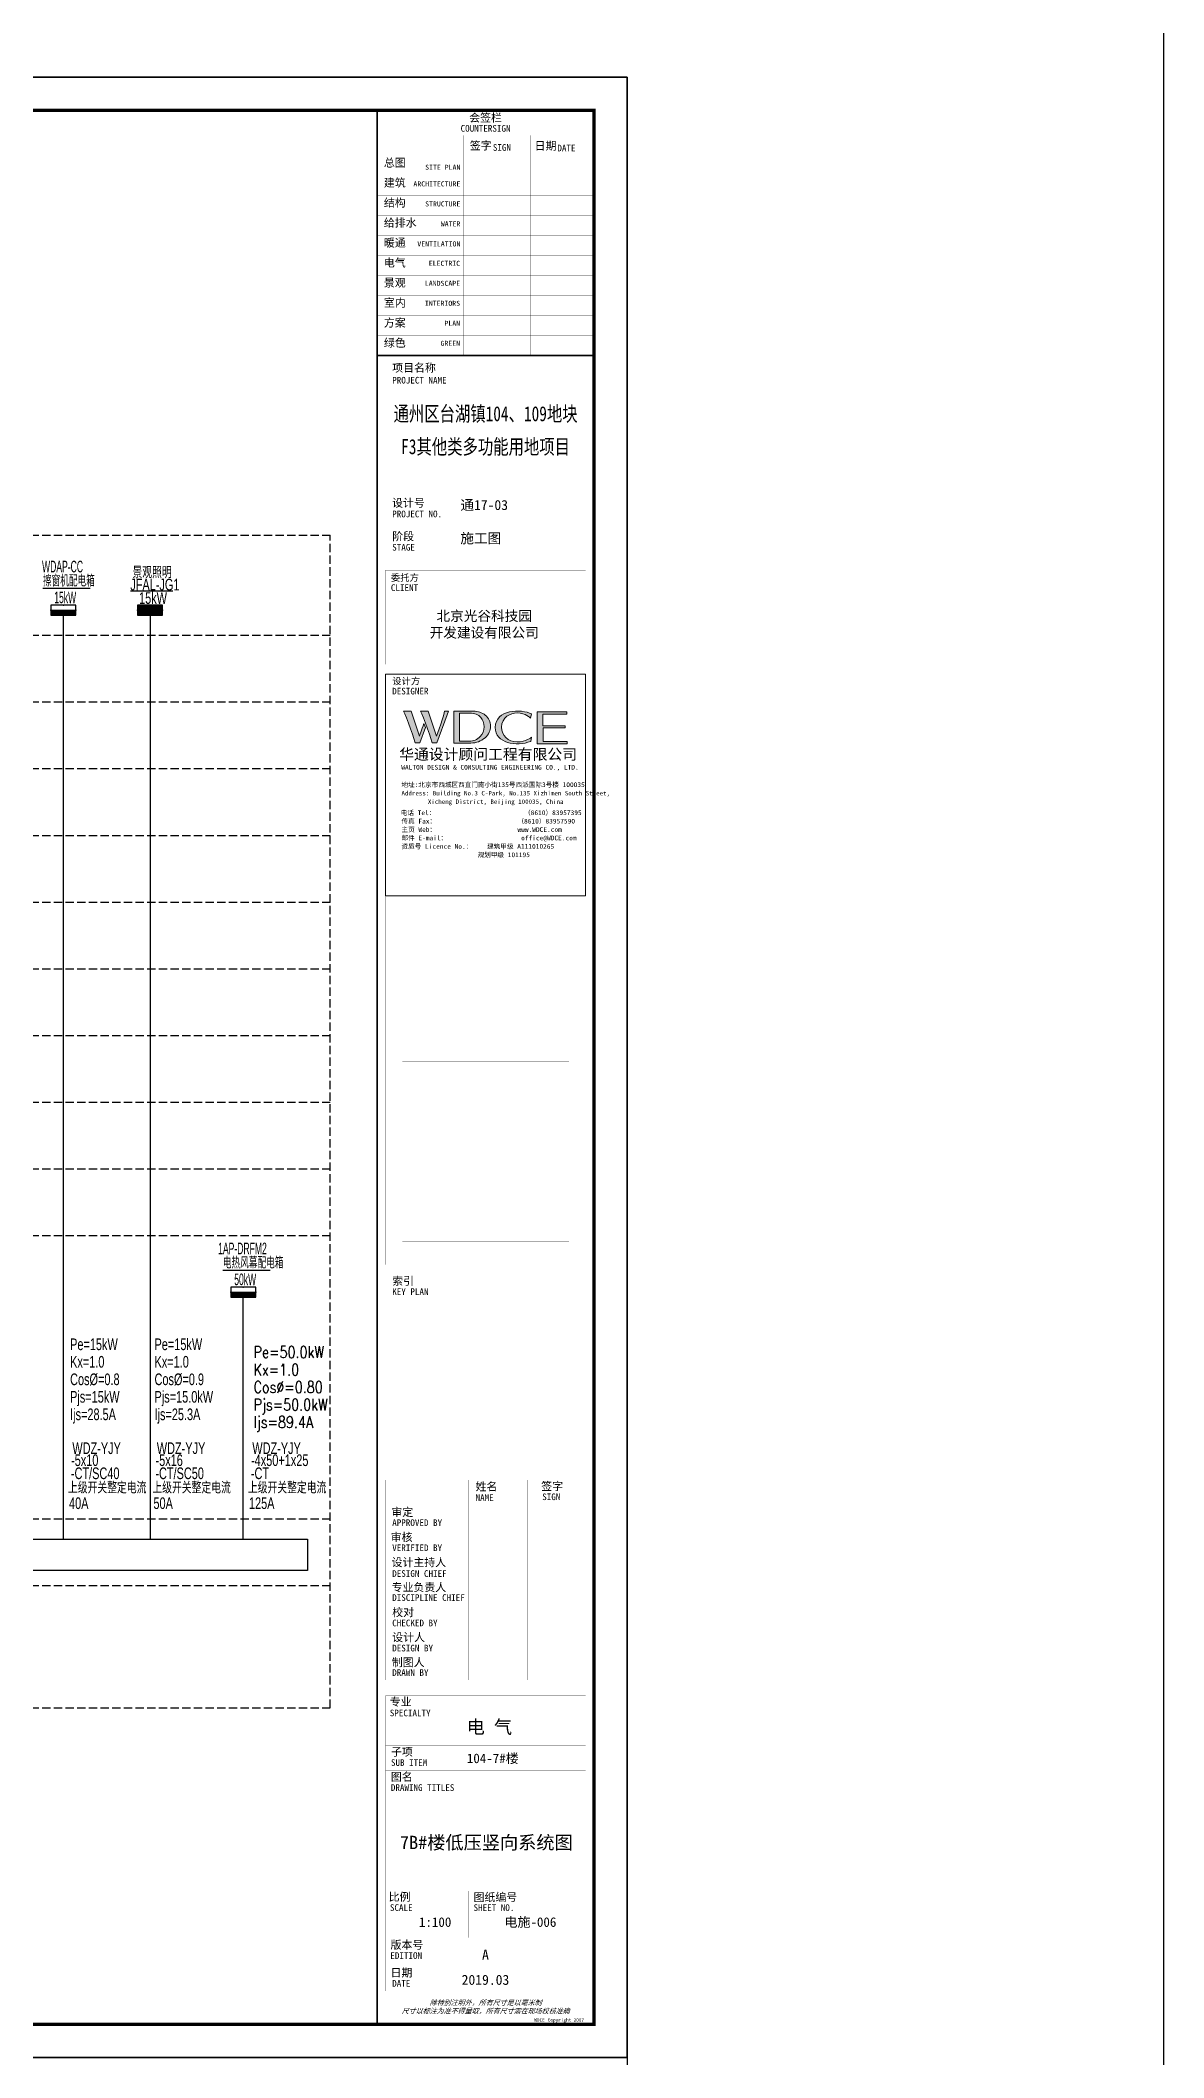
# Model space of a CAD drawing. Extents: x -127004 to 341119, y -13158 to 456864.
# Drawn here: x 307427 to 341119, y 246361 to 306862 of the extents above; entities that cross this region are included whole.
import ezdxf
from ezdxf.enums import TextEntityAlignment as Align

# ---------------------------------------------------------------- set-up
doc = ezdxf.new("R2010")
doc.units = 0
doc.header["$LTSCALE"] = 1000
doc.linetypes.add('DASH', pattern=[0.35, 0.25, -0.1])
doc.layers.get('0').update_dxf_attribs({"linetype": 'CONTINUOUS'})
doc.layers.get('Defpoints').update_dxf_attribs({"linetype": 'CONTINUOUS'})
for name, color, linetype in [('DIM-箱柜', 3, 'CONTINUOUS'), ('EL-SYSTEM', 4, 'CONTINUOUS'), ('ELEC-text', 7, 'CONTINUOUS'), ('EQUIP-箱柜', 3, 'CONTINUOUS'), ('SIG_TEXT', 7, 'CONTINUOUS'), ('SL', 6, 'CONTINUOUS'), ('TEL_TEXT', 3, 'CONTINUOUS'), ('TEL_TITLE', 7, 'CONTINUOUS'), ('WIRE-照明', 1, 'CONTINUOUS'), ('内审意见修改', 2, 'CONTINUOUS'), ('字', 7, 'CONTINUOUS')]:
    doc.layers.add(name, color=color, linetype=linetype)
doc.layers.add('内审要求修改2.10', color=6, linetype='CONTINUOUS', plot=False)
doc.styles.add('_COMPLEX', font='ros.shx', dxfattribs={"width": 0.6, "bigfont": 'jd.shx'})
doc.styles.add('_TCH_LABEL', font='COMPLEX', dxfattribs={"bigfont": 'GBCBIG'})
doc.styles.add('_TEL_DIM', font='ROMANS2', dxfattribs={"width": 0.8, "height": 3.5, "bigfont": 'HZDF2'})
doc.styles.add('JD', font='ros.shx', dxfattribs={"width": 0.8, "height": 600, "bigfont": 'hztxt.shx'})
doc.styles.add('华文细黑', font='STXIHEI.TTF')
doc.styles.add('图签信息$0$hwxh', font='STXIHEI.TTF')
doc.styles.add('图签信息$0$华文细黑', font='STXIHEI.TTF', dxfattribs={"height": 10})

# ---------------------------------------------------------------- blocks, each defined once
blk = doc.blocks.new('SADF AGF AERG AER GER')
at = {"layer": 'DIM-箱柜'}
blk.add_lwpolyline([(-462150, -1228514), (-378050, -1228514), (-378050, -1287914), (-462150, -1287914)], close=True, dxfattribs=at)
blk = doc.blocks.new('A$C6873132B')
at = {"layer": 'DIM-箱柜'}
blk.add_blockref('SADF AGF AERG AER GER', (378050, 1287914), dxfattribs=at)
blk = doc.blocks.new('*X6')
at = {"color": 0}
for p, q in [((-250, 33), (-83, 200)), ((-250, 68), (-118, 200)), ((-250, 104), (-154, 200)), ((-250, 139), (-189, 200)), ((-250, 174), (-224, 200)), ((-247, 0), (-47, 200)), ((-212, 0), (-12, 200)), ((-177, 0), (23, 200)), ((-141, 0), (59, 200)), ((-106, 0), (94, 200)), ((-71, 0), (129, 200)), ((-35, 0), (165, 200)), ((0, 0), (200, 200)), ((35, 0), (235, 200)), ((71, 0), (250, 179)), ((106, 0), (250, 144)), ((141, 0), (250, 109)), ((177, 0), (250, 73)), ((212, 0), (250, 38)), ((247, 0), (250, 3))]:
    blk.add_line(p, q, dxfattribs=at)
blk = doc.blocks.new('$equip$00001421')
for p, q in [((0.75, 0.6), (-0.75, 0.6)), ((-0.75, 0.6), (-0.75, 0)), ((-0.75, 0), (0.75, 0)), ((0.75, 0), (0.75, 0.6))]:
    blk.add_line(p, q)
at = {"const_width": 0.6}
blk.add_lwpolyline([(-0.75, 0.3), (0.75, 0.3)], dxfattribs=at)
for p in [(-0.75, 0.3), (0, 0.6), (0, 0), (0.75, 0.3)]:
    blk.add_point(p)
at = {"xscale": 0.00300000000061118, "yscale": 0.00300000000061118, "zscale": 0.00300000000061118}
blk.add_blockref('*X6', (0, 0), dxfattribs=at)
at = {"style": '_TCH_LABEL', "flags": 9}
blk.add_attdef('A', (0, 0), '', height=0.00002, dxfattribs=at)
blk = doc.blocks.new('*X4')
at = {"color": 0}
for p, q in [((-250, 33), (-183, 100)), ((-250, 68), (-218, 100)), ((-247, 0), (-147, 100)), ((-212, 0), (-112, 100)), ((-177, 0), (-77, 100)), ((-141, 0), (-41, 100)), ((-106, 0), (-6, 100)), ((-71, 0), (29, 100)), ((-35, 0), (65, 100)), ((0, 0), (100, 100)), ((35, 0), (135, 100)), ((71, 0), (171, 100)), ((106, 0), (206, 100)), ((141, 0), (241, 100)), ((177, 0), (250, 73)), ((212, 0), (250, 38)), ((247, 0), (250, 3))]:
    blk.add_line(p, q, dxfattribs=at)
blk = doc.blocks.new('$equip$00001414')
for p, q in [((0.75, 0.6), (-0.75, 0.6)), ((-0.75, 0.6), (-0.75, 0)), ((-0.75, 0.3), (0.75, 0.3)), ((-0.75, 0), (0.75, 0)), ((0.75, 0), (0.75, 0.6))]:
    blk.add_line(p, q)
at = {"const_width": 0.3}
blk.add_lwpolyline([(-0.75, 0.15), (0.75, 0.15)], dxfattribs=at)
for p in [(-0.75, 0.3), (0, 0.6), (0, 0), (0.75, 0.3)]:
    blk.add_point(p)
at = {"xscale": 0.00300000000061118, "yscale": 0.00300000000061118, "zscale": 0.00300000000061118}
blk.add_blockref('*X4', (0, 0), dxfattribs=at)
at = {"style": '_TCH_LABEL', "flags": 9}
blk.add_attdef('A', (0, 0), '', height=0.00002, dxfattribs=at)
blk = doc.blocks.new('图签信息$0$WDCE Copyright200X')
at = {"const_width": 0.016}
blk.add_lwpolyline([(-10.6, 1.26, 1), (-11.4, 1.26, 1)], format="xyb", close=True, dxfattribs=at)
at = {"style": '图签信息$0$华文细黑'}
for s, p in [('WDCE ', (-11.46, 0.5)), ('     Copyright ', (-3.51, 0.5))]:
    blk.add_text(s, height=1, dxfattribs=at).set_placement(p, align=Align.BOTTOM_RIGHT)
blk.add_text('c', height=0.6, dxfattribs=at).set_placement((-11.04, 1.35), align=Align.MIDDLE_CENTER)
blk.add_attdef('200X', text='', height=1, dxfattribs=at).set_placement((-0.45, 0.5), align=Align.BOTTOM_RIGHT)
blk = doc.blocks.new('图签信息$0$logo2')
h = blk.add_hatch(color=7)
h.paths.add_polyline_path([(19.02, -7.36), (15.84, -7.36), (15.84, -3.97), (18.97, -3.97), (18.97, -4.24), (16.46, -4.24), (16.46, -5.45), (18.81, -5.45), (18.81, -5.69), (16.47, -5.69), (16.47, -7.12), (19.02, -7.12)])
edge = h.paths.add_edge_path()
edge.add_spline(control_points=[(15.26, -4.21), (15.26, -4.21), (15.13, -4.65), (15.13, -4.65), (15.13, -4.65), (14.62, -4.1), (13.73, -4.1), (13.04, -4.1), (12.07, -4.54), (12.08, -5.62), (12.08, -6.49), (12.77, -7.16), (13.73, -7.17), (14.66, -7.17), (15.23, -6.68), (15.23, -6.68), (15.23, -6.68), (15.16, -7.11), (15.16, -7.11), (13.63, -7.7), (11.42, -7.29), (11.41, -5.64), (11.4, -3.72), (14.16, -3.66), (15.26, -4.21)], knot_values=[0, 0, 0, 0, 1, 1, 1, 2, 2, 2, 3, 3, 3, 4, 4, 4, 5, 5, 5, 6, 6, 6, 7, 7, 7, 8, 8, 8, 8], degree=3, periodic=0)
edge = h.paths.add_edge_path(flags=16)
edge.add_spline(control_points=[(10.23, -5.57), (10.23, -5.16), (10.12, -4.83), (9.9, -4.58), (9.63, -4.27), (9.23, -4.12), (8.69, -4.12), (8.69, -4.12), (7.64, -4.12), (7.64, -4.12), (7.64, -4.12), (7.64, -7.1), (7.64, -7.1), (7.64, -7.1), (8.66, -7.1), (8.66, -7.1), (9.13, -7.1), (9.52, -6.93), (9.82, -6.6), (10.09, -6.31), (10.23, -5.96), (10.23, -5.57)], knot_values=[0, 0, 0, 0, 1, 1, 1, 2, 2, 2, 3, 3, 3, 4, 4, 4, 5, 5, 5, 6, 6, 6, 7, 7, 7, 7], degree=3, periodic=0)
edge = h.paths.add_edge_path()
edge.add_spline(control_points=[(10.92, -5.51), (10.92, -5.96), (10.72, -6.37), (10.34, -6.72), (9.92, -7.1), (9.41, -7.29), (8.82, -7.29), (8.82, -7.29), (7.03, -7.29), (7.03, -7.29), (7.03, -7.29), (7.03, -3.92), (7.03, -3.92), (7.03, -3.92), (9.1, -3.92), (9.1, -3.92), (9.59, -3.92), (10.01, -4.06), (10.36, -4.34), (10.73, -4.64), (10.92, -5.03), (10.92, -5.51)], knot_values=[0, 0, 0, 0, 1, 1, 1, 2, 2, 2, 3, 3, 3, 4, 4, 4, 5, 5, 5, 6, 6, 6, 7, 7, 7, 7], degree=3, periodic=0)
at = {"lineweight": 0}
blk.add_lwpolyline([(19.02, -7.36), (15.84, -7.36), (15.84, -3.97), (18.97, -3.97), (18.97, -4.24), (16.46, -4.24), (16.46, -5.45), (18.81, -5.45), (18.81, -5.69), (16.47, -5.69), (16.47, -7.12), (19.02, -7.12), (19.02, -7.36)], dxfattribs=at)
for points, knots in [([(10.92, -5.51), (10.92, -5.96), (10.72, -6.37), (10.34, -6.72), (9.92, -7.1), (9.41, -7.29), (8.82, -7.29), (8.82, -7.29), (7.03, -7.29), (7.03, -7.29), (7.03, -7.29), (7.03, -3.92), (7.03, -3.92), (7.03, -3.92), (9.1, -3.92), (9.1, -3.92), (9.59, -3.92), (10.01, -4.06), (10.36, -4.34), (10.73, -4.64), (10.92, -5.03), (10.92, -5.51)], [0, 0, 0, 0, 1, 1, 1, 2, 2, 2, 3, 3, 3, 4, 4, 4, 5, 5, 5, 6, 6, 6, 7, 7, 7, 7]), ([(10.23, -5.57), (10.23, -5.16), (10.12, -4.83), (9.9, -4.58), (9.63, -4.27), (9.23, -4.12), (8.69, -4.12), (8.69, -4.12), (7.64, -4.12), (7.64, -4.12), (7.64, -4.12), (7.64, -7.1), (7.64, -7.1), (7.64, -7.1), (8.66, -7.1), (8.66, -7.1), (9.13, -7.1), (9.52, -6.93), (9.82, -6.6), (10.09, -6.31), (10.23, -5.96), (10.23, -5.57)], [0, 0, 0, 0, 1, 1, 1, 2, 2, 2, 3, 3, 3, 4, 4, 4, 5, 5, 5, 6, 6, 6, 7, 7, 7, 7]), ([(15.26, -4.21), (15.26, -4.21), (15.13, -4.65), (15.13, -4.65), (15.13, -4.65), (14.62, -4.1), (13.73, -4.1), (13.04, -4.1), (12.07, -4.54), (12.08, -5.62), (12.08, -6.49), (12.77, -7.16), (13.73, -7.17), (14.66, -7.17), (15.23, -6.68), (15.23, -6.68), (15.23, -6.68), (15.16, -7.11), (15.16, -7.11), (13.63, -7.7), (11.42, -7.29), (11.41, -5.64), (11.4, -3.72), (14.16, -3.66), (15.26, -4.21)], [0, 0, 0, 0, 1, 1, 1, 2, 2, 2, 3, 3, 3, 4, 4, 4, 5, 5, 5, 6, 6, 6, 7, 7, 7, 8, 8, 8, 8])]:
    blk.add_open_spline(points, degree=3, knots=knots, dxfattribs=at)
blk = doc.blocks.new('图签信息$0$logo1')
h = blk.add_hatch(color=8)
edge = h.paths.add_edge_path()
edge.add_spline(control_points=[(3.86, -5.21), (3.63, -5.88), (3.39, -6.56), (3.39, -6.56), (3.39, -6.56), (2.5, -3.91), (2.5, -3.91), (2.5, -3.91), (1.8, -3.91), (1.69, -3.91), (2.02, -4.39), (2.95, -7.27), (2.95, -7.27), (2.95, -7.27), (3.44, -7.27), (3.44, -7.27), (3.44, -7.27), (4.03, -5.66), (4.03, -5.66), (4.03, -5.66), (3.86, -5.21), (3.86, -5.21)], knot_values=[0, 0, 0, 0, 1, 1, 1, 2, 2, 2, 3, 3, 3, 4, 4, 4, 5, 5, 5, 6, 6, 6, 7, 7, 7, 7], degree=3, periodic=0)
h = blk.add_hatch(color=7)
edge = h.paths.add_edge_path()
edge.add_spline(control_points=[(6.04, -3.91), (6.09, -4.1), (5.2, -6.56), (5.2, -6.56), (5.2, -6.56), (4.3, -3.91), (4.3, -3.91), (4.3, -3.91), (3.6, -3.91), (3.49, -3.91), (3.82, -4.39), (4.75, -7.27), (4.75, -7.27), (4.75, -7.27), (5.24, -7.27), (5.24, -7.27), (5.24, -7.27), (6.33, -4.3), (6.33, -4.3), (6.33, -4.3), (6.48, -3.91), (6.48, -3.91), (6.48, -3.91), (6.21, -3.91), (6.04, -3.91)], knot_values=[0, 0, 0, 0, 1, 1, 1, 2, 2, 2, 3, 3, 3, 4, 4, 4, 5, 5, 5, 6, 6, 6, 7, 7, 7, 8, 8, 8, 8], degree=3, periodic=0)
at = {"color": 8, "lineweight": 0}
blk.add_open_spline([(3.86, -5.21), (3.63, -5.88), (3.39, -6.56), (3.39, -6.56), (3.39, -6.56), (2.5, -3.91), (2.5, -3.91), (2.5, -3.91), (1.8, -3.91), (1.69, -3.91), (2.02, -4.39), (2.95, -7.27), (2.95, -7.27), (2.95, -7.27), (3.44, -7.27), (3.44, -7.27), (3.44, -7.27), (4.03, -5.66), (4.03, -5.66), (4.03, -5.66), (3.86, -5.21), (3.86, -5.21)], degree=3, knots=[0, 0, 0, 0, 1, 1, 1, 2, 2, 2, 3, 3, 3, 4, 4, 4, 5, 5, 5, 6, 6, 6, 7, 7, 7, 7], dxfattribs=at)
at = {"lineweight": 0}
blk.add_open_spline([(6.04, -3.91), (6.09, -4.1), (5.2, -6.56), (5.2, -6.56), (5.2, -6.56), (4.3, -3.91), (4.3, -3.91), (4.3, -3.91), (3.6, -3.91), (3.49, -3.91), (3.82, -4.39), (4.75, -7.27), (4.75, -7.27), (4.75, -7.27), (5.24, -7.27), (5.24, -7.27), (5.24, -7.27), (6.33, -4.3), (6.33, -4.3), (6.33, -4.3), (6.48, -3.91), (6.48, -3.91), (6.48, -3.91), (6.21, -3.91), (6.04, -3.91)], degree=3, knots=[0, 0, 0, 0, 1, 1, 1, 2, 2, 2, 3, 3, 3, 4, 4, 4, 5, 5, 5, 6, 6, 6, 7, 7, 7, 8, 8, 8, 8], dxfattribs=at)
blk.add_blockref('图签信息$0$logo2', (0, 0))
blk = doc.blocks.new('图签信息$0$时间-logo')
at = {"layer": 'Defpoints', "lineweight": 0}
blk.add_lwpolyline([(0, -23.46), (-21.17, -23.46), (-21.17, 0), (0, 0), (0, -23.46)], dxfattribs=at)
blk.add_blockref('图签信息$0$logo1', (-20.97, 0))
at = {"style": '图签信息$0$hwxh'}
for s, height, p in [('华通设计顾问工程有限公司 ', 1.15, (-19.73, -9.05)), ('WALTON DESIGN & CONSULTING ENGINEERING CO., LTD.', 0.5, (-19.5, -10.1)), ('Address: Building No.3 C-Park, No.135 Xizhimen South Street, ', 0.47, (-19.48, -12.83)), ('地址:北京市西城区西直门南小街135号西派国际3号楼 100035', 0.5, (-19.48, -11.94)), ('电话 Tel：                        （8610）83957395 ', 0.5, (-19.56, -14.91)), ('Xicheng District, Beijing 100035, China ', 0.47, (-16.69, -13.72)), ('传真 Fax：                      （8610）83957590 ', 0.5, (-19.48, -15.8)), ('主页 Web：                      www.WDCE.com ', 0.5, (-19.48, -16.69)), ('邮件 E-mail：                    office@WDCE.com ', 0.5, (-19.48, -17.58)), ('资质号 Licence No.：    建筑甲级 A111010265 ', 0.5, (-19.48, -18.47)), ('   规划甲级 101195', 0.5, (-12.6, -19.36))]:
    blk.add_text(s, height=height, dxfattribs=at).set_placement(p)
blk = doc.blocks.new('图签信息')
at = {"const_width": 0.5}
for points in [[(-65, 574), (-65, 500.5), (0, 500.5), (0, 574)], [(-65, 0), (0, 0), (0, 500.5), (-65, 500.5)]]:
    blk.add_lwpolyline(points, close=True, dxfattribs=at)
at = {"const_width": 0.05}
for points in [[(-65, 566.5), (0, 566.5)], [(-39.14, 566.5), (-39.14, 500.5)], [(-19.1, 566.5), (-19.1, 500.5)], [(-65, 560.5), (0, 560.5)], [(-65, 554.5), (0, 554.5)], [(-65, 548.5), (0, 548.5)], [(-65, 542.5), (0, 542.5)], [(-65, 536.5), (0, 536.5)], [(-65, 530.5), (0, 530.5)], [(-65, 524.5), (0, 524.5)], [(-65, 518.5), (0, 518.5)], [(-65, 512.5), (0, 512.5)], [(-65, 512.5), (0, 512.5)], [(-65, 506.5), (0, 506.5)], [(-65, 500.5), (0, 500.5)], [(-62.5, 450.87), (-2.5, 450.87)], [(-62.5, 440.87), (-2.5, 440.87)], [(-2.5, 407.85), (-2.5, 436.12), (-62.5, 436.12), (-62.5, 407.85)], [(-62.5, 407.85), (-2.5, 407.85)], [(-62.5, 404.92), (-62.5, 227.83)], [(-62.5, 404.92), (-2.5, 404.92)], [(-62.5, 227.83), (-2.5, 227.83), (-2.5, 404.92)], [(-57.5, 338.36), (-7.5, 338.36)], [(-57.5, 288.83), (-7.5, 288.83)], [(-57.5, 234.85), (-7.5, 234.85)], [(-62.5, 227.83), (-2.5, 227.83)], [(-62.5, 217.74), (-2.5, 217.74)], [(-62.5, 103.26), (-2.5, 103.26), (-2.5, 163.26), (-62.5, 163.26), (-62.5, 103.26)], [(-37.5, 163.26), (-37.5, 103.26)], [(-20, 163.26), (-20, 103.26)], [(-62.5, 155.76), (-2.5, 155.76)], [(-62.5, 148.26), (-2.5, 148.26)], [(-62.5, 140.76), (-2.5, 140.76)], [(-62.5, 133.26), (-2.5, 133.26)], [(-62.5, 125.76), (-2.5, 125.76)], [(-62.5, 118.26), (-2.5, 118.26)], [(-62.5, 110.76), (-2.5, 110.76)], [(-62.5, 98.5), (-2.5, 98.5), (-2.5, 10), (-62.5, 10), (-62.5, 98.5)], [(-62.5, 83.5), (-2.5, 83.5)], [(-62.5, 76), (-2.5, 76)], [(-62.5, 40), (-2.5, 40)], [(-37.5, 40), (-37.5, 26)], [(-62.5, 26), (-2.5, 26)], [(-62.5, 18), (-2.5, 18)]]:
    blk.add_lwpolyline(points, dxfattribs=at)
at = {"ltscale": 0.001, "xscale": 2.834689937531525, "yscale": 2.834689937531525, "zscale": 2.834689937531525}
blk.add_blockref('图签信息$0$时间-logo', (-2.5, 404.92), dxfattribs=at)
blk.add_blockref('图签信息$0$WDCE Copyright200X', (-2.5, 0)).add_auto_attribs({'200X': '2007'})
at = {"style": '图签信息$0$华文细黑'}
for s, height, p in [('COUNTERSIGN', 2, (-32.5, 569.6)), ('会签栏', 2.4, (-32.5, 573))]:
    blk.add_text(s, height=height, dxfattribs=at).set_placement(p, align=Align.TOP_CENTER)
for s, height, p in [('签字', 2.4, (-37.22, 564.63)), ('SIGN', 2, (-30.32, 563.88)), ('日期', 2.4, (-17.79, 564.58)), ('DATE', 2, (-10.96, 563.7)), ('总图', 2.4, (-63, 559.5)), ('建筑', 2.4, (-63, 553.5)), ('结构', 2.4, (-63, 547.5)), ('给排水', 2.4, (-63, 541.5)), ('暖通', 2.4, (-63, 535.5)), ('电气', 2.4, (-63, 529.5)), ('景观', 2.4, (-63, 523.5)), ('室内', 2.4, (-63, 517.5)), ('方案', 2.4, (-63, 511.5)), ('绿色', 2.4, (-63, 505.5)), ('项目名称', 2.4, (-60.5, 498)), ('PROJECT NAME', 2, (-60.5, 494.08)), ('设计号', 2.4, (-60.54, 457.48)), ('PROJECT NO.', 2, (-60.5, 453.97)), ('阶段', 2.4, (-60.5, 447.47)), ('STAGE', 2, (-60.5, 443.97)), ('委托方', 2, (-60.9, 434.86)), ('CLIENT', 2, (-60.9, 431.86)), ('设计方', 2, (-60.5, 403.83)), ('DESIGNER', 2, (-60.5, 400.83)), ('索引', 2.4, (-60.5, 224.14)), ('KEY PLAN', 2, (-60.5, 220.74)), ('姓名', 2.4, (-35.5, 162.47)), ('NAME', 2, (-35.5, 158.96)), ('签字', 2.4, (-15.81, 162.57)), ('SIGN', 2, (-15.5, 159.2)), ('审定', 2.4, (-60.73, 154.81)), ('APPROVED BY', 2, (-60.5, 151.44)), ('审核', 2.4, (-60.95, 147.29)), ('设计主持人', 2.4, (-60.68, 139.76)), ('VERIFIED BY', 2, (-60.5, 143.91)), ('DESIGN CHIEF', 2, (-60.5, 136.19)), ('专业负责人', 2.4, (-60.67, 132.26)), ('DISCIPLINE CHIEF', 2, (-60.5, 128.98)), ('校对', 2.4, (-60.5, 124.76)), ('CHECKED BY', 2, (-60.5, 121.37)), ('设计人', 2.4, (-60.5, 117.26)), ('制图人', 2.4, (-60.61, 109.76)), ('DESIGN BY', 2, (-60.5, 113.83)), ('DRAWN BY', 2, (-60.5, 106.5)), ('专业', 2.4, (-61.23, 97.93)), ('SPECIALTY', 2, (-61.23, 94.38)), ('SUB ITEM', 2, (-60.88, 79.5)), ('子项', 2.4, (-60.88, 82.92)), ('图名', 2.4, (-60.91, 75.41)), ('DRAWING TITLES', 2, (-60.91, 72)), ('比例', 2.4, (-61.56, 39.42)), ('图纸编号', 2.4, (-36.1, 39.32)), ('SCALE', 2, (-61.19, 36)), ('SHEET NO.', 2, (-36.1, 36)), ('版本号', 2.4, (-61, 25.03)), ('EDITION', 2, (-61.06, 21.61)), ('日期', 2.4, (-61, 16.68)), ('DATE', 2, (-60.5, 13.26))]:
    blk.add_text(s, height=height, dxfattribs=at).set_placement(p, align=Align.TOP_LEFT)
for s, p in [('SITE PLAN', (-40.06, 557.7)), ('ARCHITECTURE', (-40.06, 552.7)), ('STRUCTURE', (-40.06, 546.7)), ('WATER', (-40.06, 540.7)), ('VENTILATION', (-40.06, 534.7)), ('ELECTRIC', (-40.14, 528.89)), ('LANDSCAPE', (-40.14, 522.89)), ('INTERIORS', (-40.14, 516.89)), ('PLAN', (-40.14, 510.89)), ('GREEN', (-40.14, 504.89))]:
    blk.add_text(s, height=1.5, dxfattribs=at).set_placement(p, align=Align.TOP_RIGHT)
at = {"color": 4, "style": '图签信息$0$华文细黑', "width": 0.75}
for s, p in [('通州区台湖镇104、109地块', (-32.5, 480.78)), ('F3其他类多功能用地项目', (-32.5, 470.91))]:
    blk.add_text(s, height=4.5, dxfattribs=at).set_placement(p, align=Align.CENTER)
at = {"color": 4, "style": '图签信息$0$华文细黑'}
for s, p in [('A', (-32.53, 19.4)), ('2019.03', (-32.53, 11.84))]:
    blk.add_text(s, height=3, dxfattribs=at).set_placement(p, align=Align.CENTER)
at = {"style": '图签信息$0$华文细黑', "oblique": 20}
for s, p in [('除特别注明外，所有尺寸是以毫米制', (-32.5, 6.5)), ('尺寸以标注为准不得量取，所有尺寸需在现场校核准确', (-32.5, 4))]:
    blk.add_text(s, height=1.5, dxfattribs=at).set_placement(p, align=Align.MIDDLE_CENTER)
at = {"color": 4, "ltscale": 0.001, "char_height": 3, "width": 58.4895, "style": '图签信息$0$华文细黑'}
for s, insert, attachment_point in [('通17-03', (-40.06, 455.51), 4), ('施工图', (-40.06, 445.51), 4), ('北京光谷科技园\\P开发建设有限公司', (-32.9, 419.71), 5)]:
    blk.add_mtext(s, dxfattribs=dict(at, insert=insert, attachment_point=attachment_point))
blk = doc.blocks.new('图签-A1')
at = {"color": 2}
blk.add_blockref('图签信息', (0, 0), dxfattribs=at)

msp = doc.modelspace()

# ---------------------------------------------------------------- linework, layer by layer
msp.add_lwpolyline([(127272, 356455), (341119, 356455), (341119, -13158), (127272, -13158)], close=True)
at = {"layer": 'EL-SYSTEM'}
for p, q in [((308117, 261912), (308117, 289623)), ((313515, 261912), (313515, 269245))]:
    msp.add_line(p, q, dxfattribs=at)
at = {"layer": 'ELEC-text', "color": 252, "linetype": 'DASH'}
for p, q in [((243434, 292019), (316123, 292019)), ((316123, 256857), (316123, 292019)), ((243428, 289019), (316123, 289019)), ((243428, 287019), (316123, 287019)), ((243428, 285019), (316123, 285019)), ((243431, 283019), (316123, 283019)), ((243428, 281019), (316123, 281019)), ((243428, 279019), (316123, 279019)), ((243428, 277019), (316123, 277019)), ((243429, 277019), (316123, 277019)), ((243431, 275019), (316123, 275019)), ((243431, 273019), (316123, 273019)), ((243434, 271019), (316123, 271019)), ((243431, 262519), (316123, 262519)), ((243431, 260519), (316123, 260519)), ((243431, 256857), (316123, 256857))]:
    msp.add_line(p, q, dxfattribs=at)
at = {"layer": 'ELEC-text'}
msp.add_lwpolyline([(245300, 261912), (315436, 261912), (315436, 260972), (245300, 260972)], close=True, dxfattribs=at)
at = {"layer": 'TEL_TEXT', "color": 7}
msp.add_line((307499, 290432), (308926, 290432), dxfattribs=at)
at = {"layer": 'TEL_TEXT', "ltscale": 2}
msp.add_line((310134, 290348), (311405, 290348), dxfattribs=at)
at = {"layer": 'TEL_TITLE'}
msp.add_lwpolyline([(240931, 246361), (325031, 246361), (325031, 305761), (240931, 305761)], close=True, dxfattribs=at)
at = {"layer": 'TEL_TITLE', "const_width": 100}
msp.add_lwpolyline([(243431, 247361), (324031, 247361), (324031, 304761), (243431, 304761)], close=True, dxfattribs=at)
at = {"layer": 'WIRE-照明', "linetype": 'Continuous'}
msp.add_line((310719, 289623), (310719, 261912), dxfattribs=at)
at = {"layer": '内审意见修改', "color": 2}
msp.add_line((312896, 269979), (314324, 269979), dxfattribs=at)

# ---------------------------------------------------------------- block references
at = {"layer": 'DIM-箱柜'}
msp.add_blockref('SADF AGF AERG AER GER', (703081, 1534275), dxfattribs=at)
at = {"layer": 'EQUIP-箱柜', "xscale": 500, "yscale": 500, "zscale": 500}
for name, p in [('$equip$00001414', (308117, 289623)), ('$equip$00001421', (310719, 289623)), ('$equip$00001414', (313515, 269170))]:
    msp.add_blockref(name, p, dxfattribs=at)
at = {"layer": 'SL', "xscale": 100, "yscale": 100, "zscale": 100}
msp.add_blockref('图签-A1', (324031, 247361), dxfattribs=at)
at = {"layer": '内审要求修改2.10'}
for p in [(325031, 246361), (325031, 186961)]:
    msp.add_blockref('A$C6873132B', p, dxfattribs=at)

# ---------------------------------------------------------------- texts
at = {"layer": 'SIG_TEXT', "style": '_TEL_DIM', "width": 0.8}
for s, p in [('Pe=50.0kW', (313822, 267345)), ('Kx=1.0', (313822, 266820)), ('Cos%%C=0.80', (313822, 266295)), ('Pjs=50.0kW', (313822, 265770)), ('Ijs=89.4A', (313822, 265245))]:
    msp.add_text(s, height=350, dxfattribs=at).set_placement(p)
at = {"layer": 'TEL_TEXT', "color": 7, "style": 'JD', "width": 0.55}
msp.add_text('WDAP-CC', height=350, dxfattribs=at).set_placement((308093, 291081), align=Align.MIDDLE_CENTER)
at = {"layer": 'TEL_TEXT', "ltscale": 2, "style": '_COMPLEX', "width": 0.7}
for s, p in [('景观照明', (310191, 290731)), ('JFAL-JG1', (310125, 290364)), ('15kW', (310388, 289961)), ('Pe=15kW', (308320, 267580)), ('Pe=15kW', (310852, 267580)), ('Cos%%C=0.8', (308320, 266530)), ('Kx=1.0', (308320, 267055)), ('Cos%%C=0.9', (310852, 266530)), ('Kx=1.0', (310852, 267055)), ('Pjs=15kW', (308320, 266005)), ('Pjs=15.0kW', (310852, 266005)), ('Ijs=28.5A', (308320, 265480)), ('Ijs=25.3A', (310852, 265480)), ('-5x10', (308349, 264104)), ('WDZ-YJY', (308387, 264464)), ('-5x16', (310882, 264104)), ('WDZ-YJY', (310920, 264464)), ('-4x50+1x25', (313747, 264104)), ('WDZ-YJY', (313785, 264464)), ('-CT/SC40', (308344, 263711)), ('-CT/SC50', (310877, 263711)), ('-CT', (313742, 263711)), ('上级开关整定电流', (308256, 263281)), ('上级开关整定电流', (310788, 263281)), ('上级开关整定电流', (313653, 263281)), ('40A', (308288, 262815)), ('50A', (310820, 262815)), ('125A', (313685, 262815))]:
    msp.add_text(s, height=350, dxfattribs=at).set_placement(p)
at = {"layer": 'TEL_TEXT', "color": 7, "style": 'JD', "width": 0.55}
for s, p in [('擦窗机配电箱', (307503, 290481)), ('15kW', (307845, 289980))]:
    msp.add_text(s, height=350, dxfattribs=at).set_placement(p)
at = {"layer": '内审意见修改', "color": 2, "style": 'JD', "width": 0.55}
msp.add_text('1AP-DRFM2', height=350, dxfattribs=at).set_placement((313490, 270629), align=Align.MIDDLE_CENTER)
for s, p in [('电热风幕配电箱', (312900, 270029)), ('50kW', (313243, 269528))]:
    msp.add_text(s, height=350, dxfattribs=at).set_placement(p)
at = {"layer": '字', "style": '华文细黑'}
for s, p in [('104-7#楼', (320220, 255195)), ('1:100', (318784, 250284)), ('电施-006', (321349, 250284))]:
    msp.add_text(s, height=285.4, dxfattribs=at).set_placement(p)
at = {"layer": '字', "char_height": 400, "width": 78154.16, "attachment_point": 5, "style": '华文细黑'}
for s, insert in [('电 气', (320895, 256258)), ('7B#楼低压竖向系统图', (320806, 252791))]:
    msp.add_mtext(s, dxfattribs=dict(at, insert=insert))

doc.saveas('drawing.dxf')
